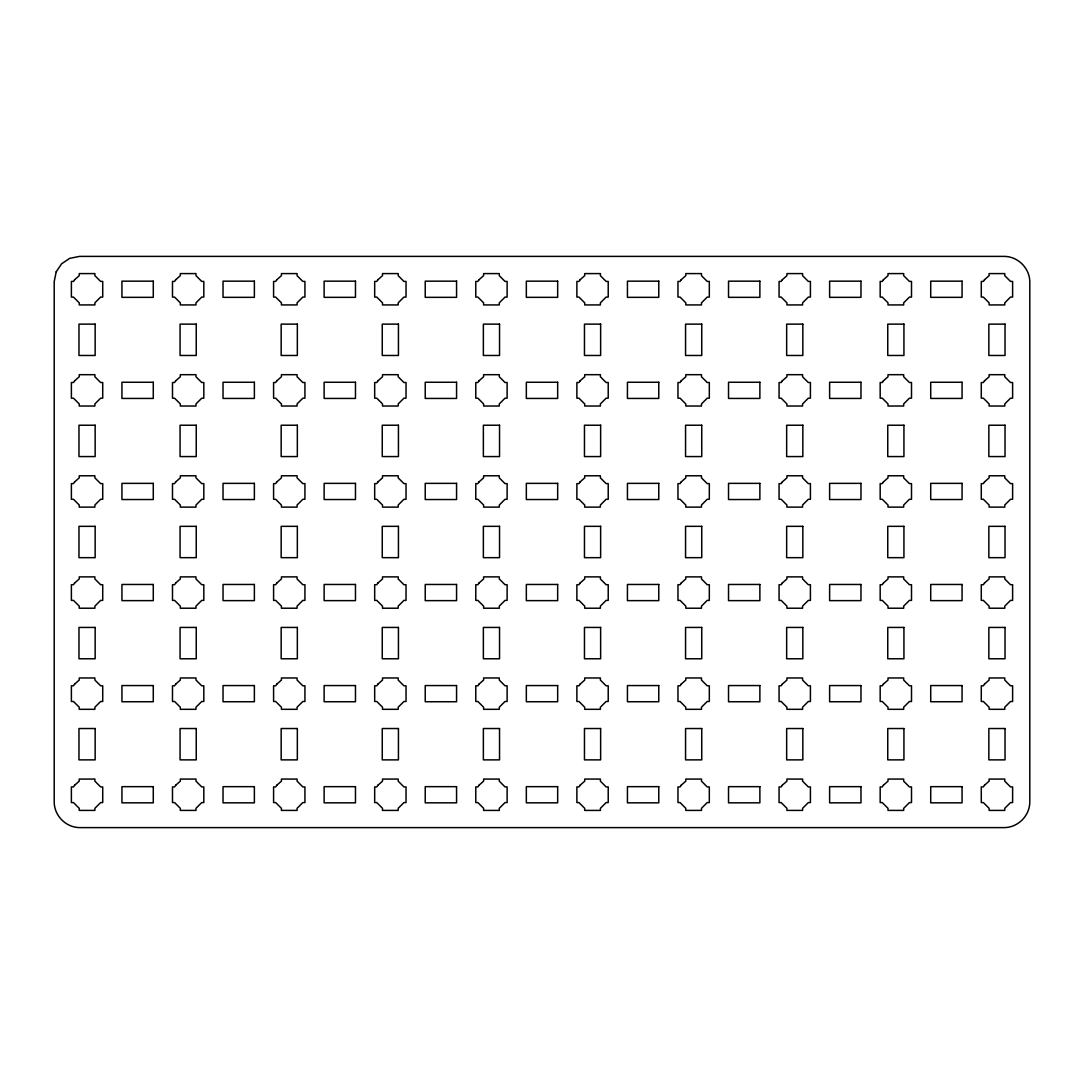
<?xml version="1.0" encoding="UTF-8"?>
<svg xmlns="http://www.w3.org/2000/svg" width="1084" height="1084" viewBox="0 0 1084 1084"><rect width="100%" height="100%" fill="white"/><g stroke="black" fill="none" stroke-linecap="round" stroke-linejoin="round"><path stroke-width="1.5" d="M56.192 271.84L54.2 281.677L54.2 802.323C54.471 815.913 65.88 827.336 79.471 827.607L1004.529 827.607C1018.12 827.336 1029.529 815.913 1029.8 802.323L1029.8 281.677C1029.529 268.087 1018.12 256.664 1004.529 256.393L79.471 256.393L69.633 258.385L61.598 263.805L56.192 271.84M74.633 279.713L73.482 281.42L71.381 281.42L71.381 297.084L73.482 297.084L79.227 302.829L79.227 304.929L94.891 304.929L94.891 302.829L100.636 297.084L102.723 297.084L102.723 281.42L100.636 281.42L94.891 275.675L94.891 273.588L79.227 273.588L79.227 275.675L74.633 279.713M74.633 380.809L73.482 382.517L71.381 382.517L71.381 398.194L73.482 398.194L79.227 403.925L79.227 406.026L94.891 406.026L94.891 403.925L100.636 398.194L102.723 398.194L102.723 382.517L100.636 382.517L94.891 376.785L94.891 374.685L79.227 374.685L79.227 376.785L74.633 380.809M175.73 279.713L174.578 281.42L172.492 281.42L172.492 297.084L174.578 297.084L180.323 302.829L180.323 304.929L195.987 304.929L195.987 302.829L201.732 297.084L203.819 297.084L203.819 281.42L201.732 281.42L195.987 275.675L195.987 273.588L180.323 273.588L180.323 275.675L175.73 279.713M74.633 481.906L73.482 483.613L71.381 483.613L71.381 499.29L73.482 499.29L79.227 505.022L79.227 507.122L94.891 507.122L94.891 505.022L100.636 499.29L102.723 499.29L102.723 483.613L100.636 483.613L94.891 477.881L94.891 475.781L79.227 475.781L79.227 477.881L74.633 481.906M175.73 380.809L174.578 382.517L172.492 382.517L172.492 398.194L174.578 398.194L180.323 403.925L180.323 406.026L195.987 406.026L195.987 403.925L201.732 398.194L203.819 398.194L203.819 382.517L201.732 382.517L195.987 376.785L195.987 374.685L180.323 374.685L180.323 376.785L175.73 380.809M276.827 279.713L275.675 281.42L273.588 281.42L273.588 297.084L275.675 297.084L281.42 302.829L281.42 304.929L297.084 304.929L297.084 302.829L302.829 297.084L304.929 297.084L304.929 281.42L302.829 281.42L297.084 275.675L297.084 273.588L281.42 273.588L281.42 275.675L276.827 279.713M74.633 583.002L73.482 584.71L71.381 584.71L71.381 600.387L73.482 600.387L79.227 606.119L79.227 608.219L94.891 608.219L94.891 606.119L100.636 600.387L102.723 600.387L102.723 584.71L100.636 584.71L94.891 578.978L94.891 576.878L79.227 576.878L79.227 578.978L74.633 583.002M175.73 481.906L174.578 483.613L172.492 483.613L172.492 499.29L174.578 499.29L180.323 505.022L180.323 507.122L195.987 507.122L195.987 505.022L201.732 499.29L203.819 499.29L203.819 483.613L201.732 483.613L195.987 477.881L195.987 475.781L180.323 475.781L180.323 477.881L175.73 481.906M276.827 380.809L275.675 382.517L273.588 382.517L273.588 398.194L275.675 398.194L281.42 403.925L281.42 406.026L297.084 406.026L297.084 403.925L302.829 398.194L304.929 398.194L304.929 382.517L302.829 382.517L297.084 376.785L297.084 374.685L281.42 374.685L281.42 376.785L276.827 380.809M74.633 684.112L73.482 685.806L71.381 685.806L71.381 701.484L73.482 701.484L79.227 707.215L79.227 709.315L94.891 709.315L94.891 707.215L100.636 701.484L102.723 701.484L102.723 685.806L100.636 685.806L94.891 680.074L94.891 677.974L79.227 677.974L79.227 680.074L74.633 684.112M377.923 279.713L376.785 281.42L374.685 281.42L374.685 297.084L376.785 297.084L382.517 302.829L382.517 304.929L398.194 304.929L398.194 302.829L403.925 297.084L406.026 297.084L406.026 281.42L403.925 281.42L398.194 275.675L398.194 273.588L382.517 273.588L382.517 275.675L377.923 279.713M175.73 583.002L174.578 584.71L172.492 584.71L172.492 600.387L174.578 600.387L180.323 606.119L180.323 608.219L195.987 608.219L195.987 606.119L201.732 600.387L203.819 600.387L203.819 584.71L201.732 584.71L195.987 578.978L195.987 576.878L180.323 576.878L180.323 578.978L175.73 583.002M276.827 481.906L275.675 483.613L273.588 483.613L273.588 499.29L275.675 499.29L281.42 505.022L281.42 507.122L297.084 507.122L297.084 505.022L302.829 499.29L304.929 499.29L304.929 483.613L302.829 483.613L297.084 477.881L297.084 475.781L281.42 475.781L281.42 477.881L276.827 481.906M74.633 785.209L73.482 786.916L71.381 786.916L71.381 802.58L73.482 802.58L79.227 808.325L79.227 810.412L94.891 810.412L94.891 808.325L100.636 802.58L102.723 802.58L102.723 786.916L100.636 786.916L94.891 781.171L94.891 779.071L79.227 779.071L79.227 781.171L74.633 785.209M377.923 380.809L376.785 382.517L374.685 382.517L374.685 398.194L376.785 398.194L382.517 403.925L382.517 406.026L398.194 406.026L398.194 403.925L403.925 398.194L406.026 398.194L406.026 382.517L403.925 382.517L398.194 376.785L398.194 374.685L382.517 374.685L382.517 376.785L377.923 380.809M175.73 684.112L174.578 685.806L172.492 685.806L172.492 701.484L174.578 701.484L180.323 707.215L180.323 709.315L195.987 709.315L195.987 707.215L201.732 701.484L203.819 701.484L203.819 685.806L201.732 685.806L195.987 680.074L195.987 677.974L180.323 677.974L180.323 680.074L175.73 684.112M479.02 279.713L477.881 281.42L475.781 281.42L475.781 297.084L477.881 297.084L483.613 302.829L483.613 304.929L499.29 304.929L499.29 302.829L505.022 297.084L507.122 297.084L507.122 281.42L505.022 281.42L499.29 275.675L499.29 273.588L483.613 273.588L483.613 275.675L479.02 279.713M276.827 583.002L275.675 584.71L273.588 584.71L273.588 600.387L275.675 600.387L281.42 606.119L281.42 608.219L297.084 608.219L297.084 606.119L302.829 600.387L304.929 600.387L304.929 584.71L302.829 584.71L297.084 578.978L297.084 576.878L281.42 576.878L281.42 578.978L276.827 583.002M377.923 481.906L376.785 483.613L374.685 483.613L374.685 499.29L376.785 499.29L382.517 505.022L382.517 507.122L398.194 507.122L398.194 505.022L403.925 499.29L406.026 499.29L406.026 483.613L403.925 483.613L398.194 477.881L398.194 475.781L382.517 475.781L382.517 477.881L377.923 481.906M175.73 785.209L174.578 786.916L172.492 786.916L172.492 802.58L174.578 802.58L180.323 808.325L180.323 810.412L195.987 810.412L195.987 808.325L201.732 802.58L203.819 802.58L203.819 786.916L201.732 786.916L195.987 781.171L195.987 779.071L180.323 779.071L180.323 781.171L175.73 785.209M479.02 380.809L477.881 382.517L475.781 382.517L475.781 398.194L477.881 398.194L483.613 403.925L483.613 406.026L499.29 406.026L499.29 403.925L505.022 398.194L507.122 398.194L507.122 382.517L505.022 382.517L499.29 376.785L499.29 374.685L483.613 374.685L483.613 376.785L479.02 380.809M276.827 684.112L275.675 685.806L273.588 685.806L273.588 701.484L275.675 701.484L281.42 707.215L281.42 709.315L297.084 709.315L297.084 707.215L302.829 701.484L304.929 701.484L304.929 685.806L302.829 685.806L297.084 680.074L297.084 677.974L281.42 677.974L281.42 680.074L276.827 684.112M580.116 279.713L578.978 281.42L576.878 281.42L576.878 297.084L578.978 297.084L584.71 302.829L584.71 304.929L600.387 304.929L600.387 302.829L606.119 297.084L608.219 297.084L608.219 281.42L606.119 281.42L600.387 275.675L600.387 273.588L584.71 273.588L584.71 275.675L580.116 279.713M377.923 583.002L376.785 584.71L374.685 584.71L374.685 600.387L376.785 600.387L382.517 606.119L382.517 608.219L398.194 608.219L398.194 606.119L403.925 600.387L406.026 600.387L406.026 584.71L403.925 584.71L398.194 578.978L398.194 576.878L382.517 576.878L382.517 578.978L377.923 583.002M479.02 481.906L477.881 483.613L475.781 483.613L475.781 499.29L477.881 499.29L483.613 505.022L483.613 507.122L499.29 507.122L499.29 505.022L505.022 499.29L507.122 499.29L507.122 483.613L505.022 483.613L499.29 477.881L499.29 475.781L483.613 475.781L483.613 477.881L479.02 481.906M276.827 785.209L275.675 786.916L273.588 786.916L273.588 802.58L275.675 802.58L281.42 808.325L281.42 810.412L297.084 810.412L297.084 808.325L302.829 802.58L304.929 802.58L304.929 786.916L302.829 786.916L297.084 781.171L297.084 779.071L281.42 779.071L281.42 781.171L276.827 785.209M580.116 380.809L578.978 382.517L576.878 382.517L576.878 398.194L578.978 398.194L584.71 403.925L584.71 406.026L600.387 406.026L600.387 403.925L606.119 398.194L608.219 398.194L608.219 382.517L606.119 382.517L600.387 376.785L600.387 374.685L584.71 374.685L584.71 376.785L580.116 380.809M377.923 684.112L376.785 685.806L374.685 685.806L374.685 701.484L376.785 701.484L382.517 707.215L382.517 709.315L398.194 709.315L398.194 707.215L403.925 701.484L406.026 701.484L406.026 685.806L403.925 685.806L398.194 680.074L398.194 677.974L382.517 677.974L382.517 680.074L377.923 684.112M681.213 279.713L680.074 281.42L677.974 281.42L677.974 297.084L680.074 297.084L685.806 302.829L685.806 304.929L701.484 304.929L701.484 302.829L707.215 297.084L709.315 297.084L709.315 281.42L707.215 281.42L701.484 275.675L701.484 273.588L685.806 273.588L685.806 275.675L681.213 279.713M479.02 583.002L477.881 584.71L475.781 584.71L475.781 600.387L477.881 600.387L483.613 606.119L483.613 608.219L499.29 608.219L499.29 606.119L505.022 600.387L507.122 600.387L507.122 584.71L505.022 584.71L499.29 578.978L499.29 576.878L483.613 576.878L483.613 578.978L479.02 583.002M580.116 481.906L578.978 483.613L576.878 483.613L576.878 499.29L578.978 499.29L584.71 505.022L584.71 507.122L600.387 507.122L600.387 505.022L606.119 499.29L608.219 499.29L608.219 483.613L606.119 483.613L600.387 477.881L600.387 475.781L584.71 475.781L584.71 477.881L580.116 481.906M377.923 785.209L376.785 786.916L374.685 786.916L374.685 802.58L376.785 802.58L382.517 808.325L382.517 810.412L398.194 810.412L398.194 808.325L403.925 802.58L406.026 802.58L406.026 786.916L403.925 786.916L398.194 781.171L398.194 779.071L382.517 779.071L382.517 781.171L377.923 785.209M681.213 380.809L680.074 382.517L677.974 382.517L677.974 398.194L680.074 398.194L685.806 403.925L685.806 406.026L701.484 406.026L701.484 403.925L707.215 398.194L709.315 398.194L709.315 382.517L707.215 382.517L701.484 376.785L701.484 374.685L685.806 374.685L685.806 376.785L681.213 380.809M479.02 684.112L477.881 685.806L475.781 685.806L475.781 701.484L477.881 701.484L483.613 707.215L483.613 709.315L499.29 709.315L499.29 707.215L505.022 701.484L507.122 701.484L507.122 685.806L505.022 685.806L499.29 680.074L499.29 677.974L483.613 677.974L483.613 680.074L479.02 684.112M782.309 279.713L781.171 281.42L779.071 281.42L779.071 297.084L781.171 297.084L786.916 302.829L786.916 304.929L802.58 304.929L802.58 302.829L808.325 297.084L810.412 297.084L810.412 281.42L808.325 281.42L802.58 275.675L802.58 273.588L786.916 273.588L786.916 275.675L782.309 279.713M580.116 583.002L578.978 584.71L576.878 584.71L576.878 600.387L578.978 600.387L584.71 606.119L584.71 608.219L600.387 608.219L600.387 606.119L606.119 600.387L608.219 600.387L608.219 584.71L606.119 584.71L600.387 578.978L600.387 576.878L584.71 576.878L584.71 578.978L580.116 583.002M681.213 481.906L680.074 483.613L677.974 483.613L677.974 499.29L680.074 499.29L685.806 505.022L685.806 507.122L701.484 507.122L701.484 505.022L707.215 499.29L709.315 499.29L709.315 483.613L707.215 483.613L701.484 477.881L701.484 475.781L685.806 475.781L685.806 477.881L681.213 481.906M479.02 785.209L477.881 786.916L475.781 786.916L475.781 802.58L477.881 802.58L483.613 808.325L483.613 810.412L499.29 810.412L499.29 808.325L505.022 802.58L507.122 802.58L507.122 786.916L505.022 786.916L499.29 781.171L499.29 779.071L483.613 779.071L483.613 781.171L479.02 785.209M782.309 380.809L781.171 382.517L779.071 382.517L779.071 398.194L781.171 398.194L786.916 403.925L786.916 406.026L802.58 406.026L802.58 403.925L808.325 398.194L810.412 398.194L810.412 382.517L808.325 382.517L802.58 376.785L802.58 374.685L786.916 374.685L786.916 376.785L782.309 380.809M580.116 684.112L578.978 685.806L576.878 685.806L576.878 701.484L578.978 701.484L584.71 707.215L584.71 709.315L600.387 709.315L600.387 707.215L606.119 701.484L608.219 701.484L608.219 685.806L606.119 685.806L600.387 680.074L600.387 677.974L584.71 677.974L584.71 680.074L580.116 684.112M883.419 279.713L882.268 281.42L880.181 281.42L880.181 297.084L882.268 297.084L888.013 302.829L888.013 304.929L903.677 304.929L903.677 302.829L909.422 297.084L911.509 297.084L911.509 281.42L909.422 281.42L903.677 275.675L903.677 273.588L888.013 273.588L888.013 275.675L883.419 279.713M681.213 583.002L680.074 584.71L677.974 584.71L677.974 600.387L680.074 600.387L685.806 606.119L685.806 608.219L701.484 608.219L701.484 606.119L707.215 600.387L709.315 600.387L709.315 584.71L707.215 584.71L701.484 578.978L701.484 576.878L685.806 576.878L685.806 578.978L681.213 583.002M782.309 481.906L781.171 483.613L779.071 483.613L779.071 499.29L781.171 499.29L786.916 505.022L786.916 507.122L802.58 507.122L802.58 505.022L808.325 499.29L810.412 499.29L810.412 483.613L808.325 483.613L802.58 477.881L802.58 475.781L786.916 475.781L786.916 477.881L782.309 481.906M580.116 785.209L578.978 786.916L576.878 786.916L576.878 802.58L578.978 802.58L584.71 808.325L584.71 810.412L600.387 810.412L600.387 808.325L606.119 802.58L608.219 802.58L608.219 786.916L606.119 786.916L600.387 781.171L600.387 779.071L584.71 779.071L584.71 781.171L580.116 785.209M883.419 380.809L882.268 382.517L880.181 382.517L880.181 398.194L882.268 398.194L888.013 403.925L888.013 406.026L903.677 406.026L903.677 403.925L909.422 398.194L911.509 398.194L911.509 382.517L909.422 382.517L903.677 376.785L903.677 374.685L888.013 374.685L888.013 376.785L883.419 380.809M681.213 684.112L680.074 685.806L677.974 685.806L677.974 701.484L680.074 701.484L685.806 707.215L685.806 709.315L701.484 709.315L701.484 707.215L707.215 701.484L709.315 701.484L709.315 685.806L707.215 685.806L701.484 680.074L701.484 677.974L685.806 677.974L685.806 680.074L681.213 684.112M984.516 279.713L983.364 281.42L981.277 281.42L981.277 297.084L983.364 297.084L989.109 302.829L989.109 304.929L1004.773 304.929L1004.773 302.829L1010.518 297.084L1012.619 297.084L1012.619 281.42L1010.518 281.42L1004.773 275.675L1004.773 273.588L989.109 273.588L989.109 275.675L984.516 279.713M782.309 583.002L781.171 584.71L779.071 584.71L779.071 600.387L781.171 600.387L786.916 606.119L786.916 608.219L802.58 608.219L802.58 606.119L808.325 600.387L810.412 600.387L810.412 584.71L808.325 584.71L802.58 578.978L802.58 576.878L786.916 576.878L786.916 578.978L782.309 583.002M883.419 481.906L882.268 483.613L880.181 483.613L880.181 499.29L882.268 499.29L888.013 505.022L888.013 507.122L903.677 507.122L903.677 505.022L909.422 499.29L911.509 499.29L911.509 483.613L909.422 483.613L903.677 477.881L903.677 475.781L888.013 475.781L888.013 477.881L883.419 481.906M681.213 785.209L680.074 786.916L677.974 786.916L677.974 802.58L680.074 802.58L685.806 808.325L685.806 810.412L701.484 810.412L701.484 808.325L707.215 802.58L709.315 802.58L709.315 786.916L707.215 786.916L701.484 781.171L701.484 779.071L685.806 779.071L685.806 781.171L681.213 785.209M984.516 380.809L983.364 382.517L981.277 382.517L981.277 398.194L983.364 398.194L989.109 403.925L989.109 406.026L1004.773 406.026L1004.773 403.925L1010.518 398.194L1012.619 398.194L1012.619 382.517L1010.518 382.517L1004.773 376.785L1004.773 374.685L989.109 374.685L989.109 376.785L984.516 380.809M782.309 684.112L781.171 685.806L779.071 685.806L779.071 701.484L781.171 701.484L786.916 707.215L786.916 709.315L802.58 709.315L802.58 707.215L808.325 701.484L810.412 701.484L810.412 685.806L808.325 685.806L802.58 680.074L802.58 677.974L786.916 677.974L786.916 680.074L782.309 684.112M883.419 583.002L882.268 584.71L880.181 584.71L880.181 600.387L882.268 600.387L888.013 606.119L888.013 608.219L903.677 608.219L903.677 606.119L909.422 600.387L911.509 600.387L911.509 584.71L909.422 584.71L903.677 578.978L903.677 576.878L888.013 576.878L888.013 578.978L883.419 583.002M984.516 481.906L983.364 483.613L981.277 483.613L981.277 499.29L983.364 499.29L989.109 505.022L989.109 507.122L1004.773 507.122L1004.773 505.022L1010.518 499.29L1012.619 499.29L1012.619 483.613L1010.518 483.613L1004.773 477.881L1004.773 475.781L989.109 475.781L989.109 477.881L984.516 481.906M782.309 785.209L781.171 786.916L779.071 786.916L779.071 802.58L781.171 802.58L786.916 808.325L786.916 810.412L802.58 810.412L802.58 808.325L808.325 802.58L810.412 802.58L810.412 786.916L808.325 786.916L802.58 781.171L802.58 779.071L786.916 779.071L786.916 781.171L782.309 785.209M883.419 684.112L882.268 685.806L880.181 685.806L880.181 701.484L882.268 701.484L888.013 707.215L888.013 709.315L903.677 709.315L903.677 707.215L909.422 701.484L911.509 701.484L911.509 685.806L909.422 685.806L903.677 680.074L903.677 677.974L888.013 677.974L888.013 680.074L883.419 684.112M984.516 583.002L983.364 584.71L981.277 584.71L981.277 600.387L983.364 600.387L989.109 606.119L989.109 608.219L1004.773 608.219L1004.773 606.119L1010.518 600.387L1012.619 600.387L1012.619 584.71L1010.518 584.71L1004.773 578.978L1004.773 576.878L989.109 576.878L989.109 578.978L984.516 583.002M883.419 785.209L882.268 786.916L880.181 786.916L880.181 802.58L882.268 802.58L888.013 808.325L888.013 810.412L903.677 810.412L903.677 808.325L909.422 802.58L911.509 802.58L911.509 786.916L909.422 786.916L903.677 781.171L903.677 779.071L888.013 779.071L888.013 781.171L883.419 785.209M984.516 684.112L983.364 685.806L981.277 685.806L981.277 701.484L983.364 701.484L989.109 707.215L989.109 709.315L1004.773 709.315L1004.773 707.215L1010.518 701.484L1012.619 701.484L1012.619 685.806L1010.518 685.806L1004.773 680.074L1004.773 677.974L989.109 677.974L989.109 680.074L984.516 684.112M984.516 785.209L983.364 786.916L981.277 786.916L981.277 802.58L983.364 802.58L989.109 808.325L989.109 810.412L1004.773 810.412L1004.773 808.325L1010.518 802.58L1012.619 802.58L1012.619 786.916L1010.518 786.916L1004.773 781.171L1004.773 779.071L989.109 779.071L989.109 781.171L984.516 785.209M153.278 281.163L121.936 281.163L121.936 297.341L153.278 297.341L153.278 281.163M254.374 281.163L223.033 281.163L223.033 297.341L254.374 297.341L254.374 281.163M355.471 281.163L324.13 281.163L324.13 297.341L355.471 297.341L355.471 281.163M456.567 281.163L425.226 281.163L425.226 297.341L456.567 297.341L456.567 281.163M557.664 281.163L526.336 281.163L526.336 297.341L557.664 297.341L557.664 281.163M658.774 281.163L627.433 281.163L627.433 297.341L658.774 297.341L658.774 281.163M759.87 281.163L728.529 281.163L728.529 297.341L759.87 297.341L759.87 281.163M860.967 281.163L829.626 281.163L829.626 297.341L860.967 297.341L860.967 281.163M962.064 281.163L930.722 281.163L930.722 297.341L962.064 297.341L962.064 281.163M95.148 324.13L78.969 324.13L78.969 355.471L95.148 355.471L95.148 324.13M196.245 324.13L180.066 324.13L180.066 355.471L196.245 355.471L196.245 324.13M297.341 324.13L281.163 324.13L281.163 355.471L297.341 355.471L297.341 324.13M398.438 324.13L382.259 324.13L382.259 355.471L398.438 355.471L398.438 324.13M499.534 324.13L483.369 324.13L483.369 355.471L499.534 355.471L499.534 324.13M600.631 324.13L584.466 324.13L584.466 355.471L600.631 355.471L600.631 324.13M701.741 324.13L685.562 324.13L685.562 355.471L701.741 355.471L701.741 324.13M802.837 324.13L786.659 324.13L786.659 355.471L802.837 355.471L802.837 324.13M903.934 324.13L887.755 324.13L887.755 355.471L903.934 355.471L903.934 324.13M1005.031 324.13L988.852 324.13L988.852 355.471L1005.031 355.471L1005.031 324.13M153.278 382.259L121.936 382.259L121.936 398.438L153.278 398.438L153.278 382.259M254.374 382.259L223.033 382.259L223.033 398.438L254.374 398.438L254.374 382.259M355.471 382.259L324.13 382.259L324.13 398.438L355.471 398.438L355.471 382.259M456.567 382.259L425.226 382.259L425.226 398.438L456.567 398.438L456.567 382.259M557.664 382.259L526.336 382.259L526.336 398.438L557.664 398.438L557.664 382.259M658.774 382.259L627.433 382.259L627.433 398.438L658.774 398.438L658.774 382.259M759.87 382.259L728.529 382.259L728.529 398.438L759.87 398.438L759.87 382.259M860.967 382.259L829.626 382.259L829.626 398.438L860.967 398.438L860.967 382.259M962.064 382.259L930.722 382.259L930.722 398.438L962.064 398.438L962.064 382.259M95.148 425.226L78.969 425.226L78.969 456.567L95.148 456.567L95.148 425.226M196.245 425.226L180.066 425.226L180.066 456.567L196.245 456.567L196.245 425.226M297.341 425.226L281.163 425.226L281.163 456.567L297.341 456.567L297.341 425.226M398.438 425.226L382.259 425.226L382.259 456.567L398.438 456.567L398.438 425.226M499.534 425.226L483.369 425.226L483.369 456.567L499.534 456.567L499.534 425.226M600.631 425.226L584.466 425.226L584.466 456.567L600.631 456.567L600.631 425.226M701.741 425.226L685.562 425.226L685.562 456.567L701.741 456.567L701.741 425.226M802.837 425.226L786.659 425.226L786.659 456.567L802.837 456.567L802.837 425.226M903.934 425.226L887.755 425.226L887.755 456.567L903.934 456.567L903.934 425.226M1005.031 425.226L988.852 425.226L988.852 456.567L1005.031 456.567L1005.031 425.226M153.278 483.369L121.936 483.369L121.936 499.534L153.278 499.534L153.278 483.369M254.374 483.369L223.033 483.369L223.033 499.534L254.374 499.534L254.374 483.369M355.471 483.369L324.13 483.369L324.13 499.534L355.471 499.534L355.471 483.369M456.567 483.369L425.226 483.369L425.226 499.534L456.567 499.534L456.567 483.369M557.664 483.369L526.336 483.369L526.336 499.534L557.664 499.534L557.664 483.369M658.774 483.369L627.433 483.369L627.433 499.534L658.774 499.534L658.774 483.369M759.87 483.369L728.529 483.369L728.529 499.534L759.87 499.534L759.87 483.369M860.967 483.369L829.626 483.369L829.626 499.534L860.967 499.534L860.967 483.369M962.064 483.369L930.722 483.369L930.722 499.534L962.064 499.534L962.064 483.369M95.148 526.336L78.969 526.336L78.969 557.664L95.148 557.664L95.148 526.336M196.245 526.336L180.066 526.336L180.066 557.664L196.245 557.664L196.245 526.336M297.341 526.336L281.163 526.336L281.163 557.664L297.341 557.664L297.341 526.336M398.438 526.336L382.259 526.336L382.259 557.664L398.438 557.664L398.438 526.336M499.534 526.336L483.369 526.336L483.369 557.664L499.534 557.664L499.534 526.336M600.631 526.336L584.466 526.336L584.466 557.664L600.631 557.664L600.631 526.336M701.741 526.336L685.562 526.336L685.562 557.664L701.741 557.664L701.741 526.336M802.837 526.336L786.659 526.336L786.659 557.664L802.837 557.664L802.837 526.336M903.934 526.336L887.755 526.336L887.755 557.664L903.934 557.664L903.934 526.336M1005.031 526.336L988.852 526.336L988.852 557.664L1005.031 557.664L1005.031 526.336M153.278 584.466L121.936 584.466L121.936 600.631L153.278 600.631L153.278 584.466M254.374 584.466L223.033 584.466L223.033 600.631L254.374 600.631L254.374 584.466M355.471 584.466L324.13 584.466L324.13 600.631L355.471 600.631L355.471 584.466M456.567 584.466L425.226 584.466L425.226 600.631L456.567 600.631L456.567 584.466M557.664 584.466L526.336 584.466L526.336 600.631L557.664 600.631L557.664 584.466M658.774 584.466L627.433 584.466L627.433 600.631L658.774 600.631L658.774 584.466M759.87 584.466L728.529 584.466L728.529 600.631L759.87 600.631L759.87 584.466M860.967 584.466L829.626 584.466L829.626 600.631L860.967 600.631L860.967 584.466M962.064 584.466L930.722 584.466L930.722 600.631L962.064 600.631L962.064 584.466M95.148 627.433L78.969 627.433L78.969 658.774L95.148 658.774L95.148 627.433M196.245 627.433L180.066 627.433L180.066 658.774L196.245 658.774L196.245 627.433M297.341 627.433L281.163 627.433L281.163 658.774L297.341 658.774L297.341 627.433M398.438 627.433L382.259 627.433L382.259 658.774L398.438 658.774L398.438 627.433M499.534 627.433L483.369 627.433L483.369 658.774L499.534 658.774L499.534 627.433M600.631 627.433L584.466 627.433L584.466 658.774L600.631 658.774L600.631 627.433M701.741 627.433L685.562 627.433L685.562 658.774L701.741 658.774L701.741 627.433M802.837 627.433L786.659 627.433L786.659 658.774L802.837 658.774L802.837 627.433M903.934 627.433L887.755 627.433L887.755 658.774L903.934 658.774L903.934 627.433M1005.031 627.433L988.852 627.433L988.852 658.774L1005.031 658.774L1005.031 627.433M153.278 685.562L121.936 685.562L121.936 701.741L153.278 701.741L153.278 685.562M254.374 685.562L223.033 685.562L223.033 701.741L254.374 701.741L254.374 685.562M355.471 685.562L324.13 685.562L324.13 701.741L355.471 701.741L355.471 685.562M456.567 685.562L425.226 685.562L425.226 701.741L456.567 701.741L456.567 685.562M557.664 685.562L526.336 685.562L526.336 701.741L557.664 701.741L557.664 685.562M658.774 685.562L627.433 685.562L627.433 701.741L658.774 701.741L658.774 685.562M759.87 685.562L728.529 685.562L728.529 701.741L759.87 701.741L759.87 685.562M860.967 685.562L829.626 685.562L829.626 701.741L860.967 701.741L860.967 685.562M962.064 685.562L930.722 685.562L930.722 701.741L962.064 701.741L962.064 685.562M95.148 728.529L78.969 728.529L78.969 759.87L95.148 759.87L95.148 728.529M196.245 728.529L180.066 728.529L180.066 759.87L196.245 759.87L196.245 728.529M297.341 728.529L281.163 728.529L281.163 759.87L297.341 759.87L297.341 728.529M398.438 728.529L382.259 728.529L382.259 759.87L398.438 759.87L398.438 728.529M499.534 728.529L483.369 728.529L483.369 759.87L499.534 759.87L499.534 728.529M600.631 728.529L584.466 728.529L584.466 759.87L600.631 759.87L600.631 728.529M701.741 728.529L685.562 728.529L685.562 759.87L701.741 759.87L701.741 728.529M802.837 728.529L786.659 728.529L786.659 759.87L802.837 759.87L802.837 728.529M903.934 728.529L887.755 728.529L887.755 759.87L903.934 759.87L903.934 728.529M1005.031 728.529L988.852 728.529L988.852 759.87L1005.031 759.87L1005.031 728.529M153.278 786.659L121.936 786.659L121.936 802.837L153.278 802.837L153.278 786.659M254.374 786.659L223.033 786.659L223.033 802.837L254.374 802.837L254.374 786.659M355.471 786.659L324.13 786.659L324.13 802.837L355.471 802.837L355.471 786.659M456.567 786.659L425.226 786.659L425.226 802.837L456.567 802.837L456.567 786.659M557.664 786.659L526.336 786.659L526.336 802.837L557.664 802.837L557.664 786.659M658.774 786.659L627.433 786.659L627.433 802.837L658.774 802.837L658.774 786.659M759.87 786.659L728.529 786.659L728.529 802.837L759.87 802.837L759.87 786.659M860.967 786.659L829.626 786.659L829.626 802.837L860.967 802.837L860.967 786.659M962.064 786.659L930.722 786.659L930.722 802.837L962.064 802.837L962.064 786.659"/></g></svg>
